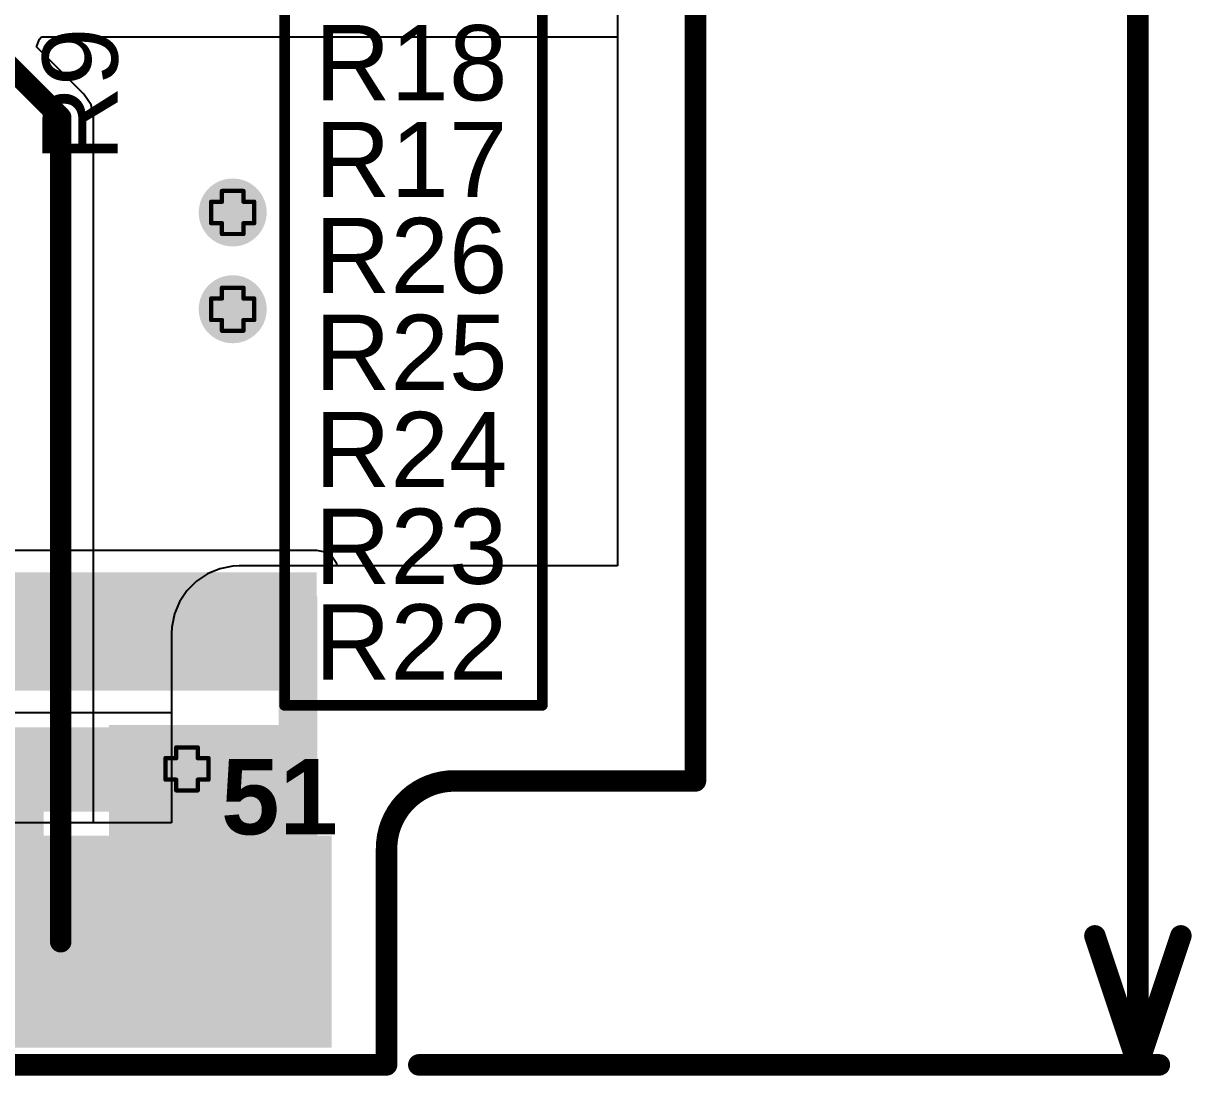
# Model space of a CAD drawing. Header units: inches. Extents: x 0 to 12.8, y -0.1 to 3.5.
# Drawn here: x 0.987 to 1.53, y -0.137 to 0.352 of the extents above; entities that cross this region are included whole.
import ezdxf

# ---------------------------------------------------------------- set-up
doc = ezdxf.new("R2010")
doc.units = ezdxf.units.IN
doc.header["$MEASUREMENT"] = 0
for name, color, linetype in [('Board Outline', 216, 'Continuous'), ('Bottom Layer', 5, 'Continuous'), ('Bottom Paste', 16, 'Continuous'), ('Bottom Solder', 6, 'Continuous'), ('Dimensions', 6, 'Continuous'), ('Drill Drawing', 1, 'Continuous'), ('Top Layer', 1, 'Continuous'), ('Top Overlay', 2, 'Continuous'), ('Top Paste', 8, 'Continuous'), ('Top Solder', 216, 'Continuous'), ('Via Holes', 16, 'Continuous')]:
    doc.layers.add(name, color=color, linetype=linetype)
doc.styles.add('Arial', font='', dxfattribs={"height": 0.2})
doc.styles.add('Arial_Bold', font='', dxfattribs={"height": 0.2})
doc.styles.get('Arial').set_extended_font_data('Arial')
doc.styles.get('Arial_Bold').set_extended_font_data('Arial', bold=True)

# ---------------------------------------------------------------- blocks, each defined once
blk = doc.blocks.new('M____PCIE_P___37')
at = {"layer": 'Bottom Layer'}
for points in [[(0.79134, 0.04528), (0.81496, 0.04528), (0.81496, -0.04528), (0.79134, -0.04528)], [(0.82283, 0.04528), (0.84646, 0.04528), (0.84646, -0.04528), (0.82283, -0.04528)], [(0.85433, 0.04528), (0.87795, 0.04528), (0.87795, -0.04528), (0.85433, -0.04528)], [(0.88583, 0.04528), (0.90945, 0.04528), (0.90945, -0.04528), (0.88583, -0.04528)], [(0.91732, 0.04528), (0.94094, 0.04528), (0.94094, -0.04528), (0.91732, -0.04528)]]:
    blk.add_hatch(color=5, dxfattribs=at).paths.add_polyline_path(points)
at = {"layer": 'Bottom Paste'}
for points in [[(0.79134, 0.04528), (0.81496, 0.04528), (0.81496, -0.04528), (0.79134, -0.04528)], [(0.82283, 0.04528), (0.84646, 0.04528), (0.84646, -0.04528), (0.82283, -0.04528)], [(0.85433, 0.04528), (0.87795, 0.04528), (0.87795, -0.04528), (0.85433, -0.04528)], [(0.88583, 0.04528), (0.90945, 0.04528), (0.90945, -0.04528), (0.88583, -0.04528)], [(0.91732, 0.04528), (0.94094, 0.04528), (0.94094, -0.04528), (0.91732, -0.04528)]]:
    blk.add_hatch(color=16, dxfattribs=at).paths.add_polyline_path(points)
at = {"layer": 'Bottom Solder'}
for points in [[(0.78734, 0.04928), (0.81896, 0.04928), (0.81896, -0.04928), (0.78734, -0.04928)], [(0.81883, 0.04928), (0.85046, 0.04928), (0.85046, -0.04928), (0.81883, -0.04928)], [(0.85033, 0.04928), (0.88195, 0.04928), (0.88195, -0.04928), (0.85033, -0.04928)], [(0.88183, 0.04928), (0.91345, 0.04928), (0.91345, -0.04928), (0.88183, -0.04928)], [(0.91332, 0.04928), (0.94494, 0.04928), (0.94494, -0.04928), (0.91332, -0.04928)]]:
    blk.add_hatch(color=6, dxfattribs=at).paths.add_polyline_path(points)
at = {"layer": 'Top Layer'}
for points in [[(0.83071, -0.04528), (0.80709, -0.04528), (0.80709, 0.04528), (0.83071, 0.04528)], [(0.8622, -0.04528), (0.83858, -0.04528), (0.83858, 0.04528), (0.8622, 0.04528)], [(0.8937, -0.04528), (0.87008, -0.04528), (0.87008, 0.04528), (0.8937, 0.04528)], [(0.9252, -0.04528), (0.90157, -0.04528), (0.90157, 0.04528), (0.9252, 0.04528)]]:
    blk.add_hatch(color=1, dxfattribs=at).paths.add_polyline_path(points)
at = {"layer": 'Top Paste'}
for points in [[(0.83071, -0.04528), (0.80709, -0.04528), (0.80709, 0.04528), (0.83071, 0.04528)], [(0.8622, -0.04528), (0.83858, -0.04528), (0.83858, 0.04528), (0.8622, 0.04528)], [(0.8937, -0.04528), (0.87008, -0.04528), (0.87008, 0.04528), (0.8937, 0.04528)], [(0.9252, -0.04528), (0.90157, -0.04528), (0.90157, 0.04528), (0.9252, 0.04528)]]:
    blk.add_hatch(color=8, dxfattribs=at).paths.add_polyline_path(points)
at = {"layer": 'Top Solder'}
for points in [[(0.80321, -0.04928), (0.77159, -0.04928), (0.77159, 0.04928), (0.80321, 0.04928)], [(0.83471, -0.04928), (0.80309, -0.04928), (0.80309, 0.04928), (0.83471, 0.04928)], [(0.8662, -0.04928), (0.83458, -0.04928), (0.83458, 0.04928), (0.8662, 0.04928)], [(0.8977, -0.04928), (0.86608, -0.04928), (0.86608, 0.04928), (0.8977, 0.04928)], [(0.9292, -0.04928), (0.89757, -0.04928), (0.89757, 0.04928), (0.9292, 0.04928)]]:
    blk.add_hatch(color=216, dxfattribs=at).paths.add_polyline_path(points)
at = {"layer": 'Top Overlay', "const_width": 0.005}
blk.add_lwpolyline([(0.97047, 0.04331, -0.414214), (1.00197, 0.0748)], format="xyb", dxfattribs=at)
at = {"layer": 'Top Overlay', "const_width": 0.0025}
for points in [[(1.00072, 0.0748, 1), (1.00322, 0.0748, 1)], [(0.96922, 0.04331, 1), (0.97172, 0.04331, 1)], [(0.96922, 0.04331, 1), (0.97172, 0.04331, 1)], [(0.96922, -0.05709, 1), (0.97172, -0.05709, 1)], [(0.96922, -0.05709, 1), (0.97172, -0.05709, 1)]]:
    blk.add_lwpolyline(points, format="xyb", close=True, dxfattribs=at)
at = {"layer": 'Top Overlay', "const_width": 0.005}
for points in [[(0.97047, -0.05709), (0.97047, 0.04331)], [(0.34254, -0.05709), (0.97047, -0.05709)]]:
    blk.add_lwpolyline(points, dxfattribs=at)
at = {"layer": 'Top Overlay', "style": 'Arial_Bold'}
blk.add_text('51', height=0.035, rotation=360, dxfattribs=at).set_placement((0.8935, 0.04993))

msp = doc.modelspace()

# ---------------------------------------------------------------- hatches: boundary and pattern name
at = {"layer": 'Bottom Layer'}
h = msp.add_hatch(color=5, dxfattribs=at)
edge = h.paths.add_edge_path()
edge.add_arc((1.08394, 0.26439), 0.01181, 0, 360)
h = msp.add_hatch(color=5, dxfattribs=at)
edge = h.paths.add_edge_path()
edge.add_arc((1.08394, 0.21939), 0.01181, 0, 360)
for points in [[(0.256, 0.042), (1.123, 0.042), (1.123, 0.097), (0.256, 0.097)], [(1.10536, -0.12008), (1.12336, -0.12008), (1.12336, 0.086), (1.10536, 0.086)], [(0.69691, -0.0143), (1.09187, -0.0143), (1.09187, 0.025), (0.69691, 0.025)], [(0.92, -0.12008), (0.996, -0.12008), (0.996, 0.00751), (0.92, 0.00751)], [(1.07387, -0.12008), (1.09187, -0.12008), (1.09187, 0.00751), (1.07387, 0.00751)]]:
    msp.add_hatch(color=5, dxfattribs=at).paths.add_polyline_path(points)
h = msp.add_hatch(color=5, dxfattribs=at)
edge = h.paths.add_edge_path()
edge.add_arc((1.06268, 0.0056), 0.01181, 0, 360)
at = {"layer": 'Bottom Solder'}
h = msp.add_hatch(color=6, dxfattribs=at)
edge = h.paths.add_edge_path()
edge.add_arc((1.08394, 0.26439), 0.01581, 0, 360)
h = msp.add_hatch(color=6, dxfattribs=at)
edge = h.paths.add_edge_path()
edge.add_arc((1.08394, 0.21939), 0.01581, 0, 360)
h = msp.add_hatch(color=6, dxfattribs=at)
edge = h.paths.add_edge_path()
edge.add_arc((1.06268, 0.0056), 0.01581, 0, 360)
at = {"layer": 'Top Layer'}
h = msp.add_hatch(color=1, dxfattribs=at)
edge = h.paths.add_edge_path()
edge.add_arc((1.08394, 0.26439), 0.01181, 0, 360)
h = msp.add_hatch(color=1, dxfattribs=at)
edge = h.paths.add_edge_path()
edge.add_arc((1.08394, 0.21939), 0.01181, 0, 360)
msp.add_hatch(color=1, dxfattribs=at).paths.add_polyline_path([(1.02643, -0.12008), (1.10724, -0.12008), (1.10724, 0.026), (1.02643, 0.026)])
h = msp.add_hatch(color=1, dxfattribs=at)
edge = h.paths.add_edge_path()
edge.add_arc((1.06268, 0.0056), 0.01181, 0, 360)
at = {"layer": 'Top Solder'}
h = msp.add_hatch(color=216, dxfattribs=at)
edge = h.paths.add_edge_path()
edge.add_arc((1.08394, 0.26439), 0.01581, 0, 360)
h = msp.add_hatch(color=216, dxfattribs=at)
edge = h.paths.add_edge_path()
edge.add_arc((1.08394, 0.21939), 0.01581, 0, 360)
h = msp.add_hatch(color=216, dxfattribs=at)
edge = h.paths.add_edge_path()
edge.add_arc((1.06268, 0.0056), 0.01581, 0, 360)
at = {"layer": 'Via Holes'}
h = msp.add_hatch(color=7, dxfattribs=at)
edge = h.paths.add_edge_path()
edge.add_arc((1.08394, 0.26439), 0.00591, 0, 360)
h = msp.add_hatch(color=7, dxfattribs=at)
edge = h.paths.add_edge_path()
edge.add_arc((1.08394, 0.21939), 0.00591, 0, 360)
h = msp.add_hatch(color=7, dxfattribs=at)
edge = h.paths.add_edge_path()
edge.add_arc((1.06268, 0.0056), 0.00591, 0, 360)

# ---------------------------------------------------------------- linework, layer by layer
at = {"layer": 'Board Outline', "const_width": 0.01}
for points in [[(1.29921, 0), (1.29921, 1.95441)], [(1.18701, 0), (1.29921, 0)], [(1.15551, -0.13207), (1.15551, -0.0315)], [(0.52754, -0.13189), (1.15551, -0.13207)]]:
    msp.add_lwpolyline(points, dxfattribs=at)
msp.add_lwpolyline([(1.15551, -0.0315, -0.414214), (1.18701, 0)], format="xyb", dxfattribs=at)
at = {"layer": 'Board Outline', "const_width": 0.005}
for points in [[(1.18451, 0, 1), (1.18951, 0, 1)], [(1.18451, 0, 1), (1.18951, 0, 1)], [(1.29671, 0, 1), (1.30171, 0, 1)], [(1.29671, 0, 1), (1.30171, 0, 1)], [(1.15301, -0.0315, 1), (1.15801, -0.0315, 1)], [(1.15301, -0.0315, 1), (1.15801, -0.0315, 1)], [(1.15301, -0.13207, 1), (1.15801, -0.13207, 1)], [(1.15301, -0.13207, 1), (1.15801, -0.13207, 1)]]:
    msp.add_lwpolyline(points, format="xyb", close=True, dxfattribs=at)
at = {"layer": 'Bottom Layer'}
for p, q in [((1.263, 1.43908), (1.263, 0.1)), ((1.123, 0.1072), (0.93498, 0.1072)), ((1.1269, 0.10642), (1.123, 0.1072)), ((1.13021, 0.10421), (1.1269, 0.10642)), ((1.13242, 0.1009), (1.13021, 0.10421)), ((1.1326, 0.1), (1.13242, 0.1009)), ((1.263, 0.1), (1.1326, 0.1)), ((0.69261, 0.0318), (1.05553, 0.0318)), ((1.05553, 0.0318), (1.05553, -0.01953)), ((1.05553, -0.01953), (0.69261, -0.01953))]:
    msp.add_line(p, q, dxfattribs=at)
at = {"layer": 'Dimensions', "const_width": 0.01}
for points in [[(1.505, -0.13207), (1.505, 0.60926)], [(1.485, -0.07207), (1.505, -0.13207)], [(1.505, -0.13207), (1.525, -0.07207)], [(1.17051, -0.13207), (1.515, -0.13207)]]:
    msp.add_lwpolyline(points, dxfattribs=at)
at = {"layer": 'Dimensions', "const_width": 0.005}
for points in [[(1.4825, -0.07207, 1), (1.4875, -0.07207, 1)], [(1.5225, -0.07207, 1), (1.5275, -0.07207, 1)], [(1.16801, -0.13207, 1), (1.17301, -0.13207, 1)], [(1.5025, -0.13207, 1), (1.5075, -0.13207, 1)], [(1.5025, -0.13207, 1), (1.5075, -0.13207, 1)], [(1.5025, -0.13207, 1), (1.5075, -0.13207, 1)], [(1.5125, -0.13207, 1), (1.5175, -0.13207, 1)]]:
    msp.add_lwpolyline(points, format="xyb", close=True, dxfattribs=at)
at = {"layer": 'Drill Drawing', "const_width": 0.002}
for points in [[(1.07894, 0.26939), (1.07894, 0.27439)], [(1.07894, 0.27439), (1.08894, 0.27439)], [(1.08894, 0.26939), (1.08894, 0.27439)], [(1.07394, 0.25939), (1.07394, 0.26939)], [(1.07394, 0.26939), (1.07894, 0.26939)], [(1.08894, 0.26939), (1.09394, 0.26939)], [(1.09394, 0.25939), (1.09394, 0.26939)], [(1.07394, 0.25939), (1.07894, 0.25939)], [(1.07894, 0.25439), (1.07894, 0.25939)], [(1.08894, 0.25939), (1.09394, 0.25939)], [(1.08894, 0.25439), (1.08894, 0.25939)], [(1.07894, 0.25439), (1.08894, 0.25439)], [(1.07894, 0.22439), (1.07894, 0.22939)], [(1.07894, 0.22939), (1.08894, 0.22939)], [(1.08894, 0.22439), (1.08894, 0.22939)], [(1.07394, 0.21439), (1.07394, 0.22439)], [(1.07394, 0.22439), (1.07894, 0.22439)], [(1.08894, 0.22439), (1.09394, 0.22439)], [(1.09394, 0.21439), (1.09394, 0.22439)], [(1.07394, 0.21439), (1.07894, 0.21439)], [(1.07894, 0.20939), (1.07894, 0.21439)], [(1.08894, 0.21439), (1.09394, 0.21439)], [(1.08894, 0.20939), (1.08894, 0.21439)], [(1.07894, 0.20939), (1.08894, 0.20939)], [(1.05768, 0.0106), (1.05768, 0.0156)], [(1.05768, 0.0156), (1.06768, 0.0156)], [(1.06768, 0.0106), (1.06768, 0.0156)], [(1.05268, 0.0006), (1.05268, 0.0106)], [(1.05268, 0.0106), (1.05768, 0.0106)], [(1.06768, 0.0106), (1.07268, 0.0106)], [(1.07268, 0.0006), (1.07268, 0.0106)], [(1.05268, 0.0006), (1.05768, 0.0006)], [(1.05768, -0.0044), (1.05768, 0.0006)], [(1.06768, 0.0006), (1.07268, 0.0006)], [(1.06768, -0.0044), (1.06768, 0.0006)], [(1.05768, -0.0044), (1.06768, -0.0044)]]:
    msp.add_lwpolyline(points, dxfattribs=at)
at = {"layer": 'Drill Drawing', "const_width": 0.001}
for points in [[(1.07844, 0.27439, 1), (1.07944, 0.27439, 1)], [(1.07844, 0.27439, 1), (1.07944, 0.27439, 1)], [(1.08844, 0.27439, 1), (1.08944, 0.27439, 1)], [(1.08844, 0.27439, 1), (1.08944, 0.27439, 1)], [(1.07344, 0.26939, 1), (1.07444, 0.26939, 1)], [(1.07344, 0.26939, 1), (1.07444, 0.26939, 1)], [(1.07844, 0.26939, 1), (1.07944, 0.26939, 1)], [(1.07844, 0.26939, 1), (1.07944, 0.26939, 1)], [(1.08844, 0.26939, 1), (1.08944, 0.26939, 1)], [(1.08844, 0.26939, 1), (1.08944, 0.26939, 1)], [(1.09344, 0.26939, 1), (1.09444, 0.26939, 1)], [(1.09344, 0.26939, 1), (1.09444, 0.26939, 1)], [(1.07344, 0.25939, 1), (1.07444, 0.25939, 1)], [(1.07344, 0.25939, 1), (1.07444, 0.25939, 1)], [(1.07844, 0.25939, 1), (1.07944, 0.25939, 1)], [(1.07844, 0.25939, 1), (1.07944, 0.25939, 1)], [(1.08844, 0.25939, 1), (1.08944, 0.25939, 1)], [(1.08844, 0.25939, 1), (1.08944, 0.25939, 1)], [(1.09344, 0.25939, 1), (1.09444, 0.25939, 1)], [(1.09344, 0.25939, 1), (1.09444, 0.25939, 1)], [(1.07844, 0.25439, 1), (1.07944, 0.25439, 1)], [(1.07844, 0.25439, 1), (1.07944, 0.25439, 1)], [(1.08844, 0.25439, 1), (1.08944, 0.25439, 1)], [(1.08844, 0.25439, 1), (1.08944, 0.25439, 1)], [(1.07844, 0.22939, 1), (1.07944, 0.22939, 1)], [(1.07844, 0.22939, 1), (1.07944, 0.22939, 1)], [(1.08844, 0.22939, 1), (1.08944, 0.22939, 1)], [(1.08844, 0.22939, 1), (1.08944, 0.22939, 1)], [(1.07344, 0.22439, 1), (1.07444, 0.22439, 1)], [(1.07344, 0.22439, 1), (1.07444, 0.22439, 1)], [(1.07844, 0.22439, 1), (1.07944, 0.22439, 1)], [(1.07844, 0.22439, 1), (1.07944, 0.22439, 1)], [(1.08844, 0.22439, 1), (1.08944, 0.22439, 1)], [(1.08844, 0.22439, 1), (1.08944, 0.22439, 1)], [(1.09344, 0.22439, 1), (1.09444, 0.22439, 1)], [(1.09344, 0.22439, 1), (1.09444, 0.22439, 1)], [(1.07344, 0.21439, 1), (1.07444, 0.21439, 1)], [(1.07344, 0.21439, 1), (1.07444, 0.21439, 1)], [(1.07844, 0.21439, 1), (1.07944, 0.21439, 1)], [(1.07844, 0.21439, 1), (1.07944, 0.21439, 1)], [(1.08844, 0.21439, 1), (1.08944, 0.21439, 1)], [(1.08844, 0.21439, 1), (1.08944, 0.21439, 1)], [(1.09344, 0.21439, 1), (1.09444, 0.21439, 1)], [(1.09344, 0.21439, 1), (1.09444, 0.21439, 1)], [(1.07844, 0.20939, 1), (1.07944, 0.20939, 1)], [(1.07844, 0.20939, 1), (1.07944, 0.20939, 1)], [(1.08844, 0.20939, 1), (1.08944, 0.20939, 1)], [(1.08844, 0.20939, 1), (1.08944, 0.20939, 1)], [(1.05718, 0.0156, 1), (1.05818, 0.0156, 1)], [(1.05718, 0.0156, 1), (1.05818, 0.0156, 1)], [(1.06718, 0.0156, 1), (1.06818, 0.0156, 1)], [(1.06718, 0.0156, 1), (1.06818, 0.0156, 1)], [(1.05218, 0.0106, 1), (1.05318, 0.0106, 1)], [(1.05218, 0.0106, 1), (1.05318, 0.0106, 1)], [(1.05718, 0.0106, 1), (1.05818, 0.0106, 1)], [(1.05718, 0.0106, 1), (1.05818, 0.0106, 1)], [(1.06718, 0.0106, 1), (1.06818, 0.0106, 1)], [(1.06718, 0.0106, 1), (1.06818, 0.0106, 1)], [(1.07218, 0.0106, 1), (1.07318, 0.0106, 1)], [(1.07218, 0.0106, 1), (1.07318, 0.0106, 1)], [(1.05218, 0.0006, 1), (1.05318, 0.0006, 1)], [(1.05218, 0.0006, 1), (1.05318, 0.0006, 1)], [(1.05718, 0.0006, 1), (1.05818, 0.0006, 1)], [(1.05718, 0.0006, 1), (1.05818, 0.0006, 1)], [(1.06718, 0.0006, 1), (1.06818, 0.0006, 1)], [(1.06718, 0.0006, 1), (1.06818, 0.0006, 1)], [(1.07218, 0.0006, 1), (1.07318, 0.0006, 1)], [(1.07218, 0.0006, 1), (1.07318, 0.0006, 1)], [(1.05718, -0.0044, 1), (1.05818, -0.0044, 1)], [(1.05718, -0.0044, 1), (1.05818, -0.0044, 1)], [(1.06718, -0.0044, 1), (1.06818, -0.0044, 1)], [(1.06718, -0.0044, 1), (1.06818, -0.0044, 1)]]:
    msp.add_lwpolyline(points, format="xyb", close=True, dxfattribs=at)
at = {"layer": 'Top Layer'}
for p, q in [((0.9927, 0.3414), (0.99409, 0.34498)), ((0.99409, 0.34498), (0.99504, 0.34613)), ((0.99504, 0.34613), (1.263, 0.34613)), ((1.263, 0.34613), (1.263, 0.1)), ((1.01475, 0.31935), (0.9927, 0.3414)), ((1.01807, 0.31439), (1.01475, 0.31935)), ((1.01923, 0.30854), (1.01807, 0.31439)), ((1.01923, -0.01953), (1.01923, 0.30854)), ((1.07788, 0.09864), (1.07218, 0.09628)), ((1.08394, 0.09985), (1.07788, 0.09864)), ((1.08702, 0.1), (1.08394, 0.09985)), ((1.263, 0.1), (1.08702, 0.1)), ((1.08702, 0.1), (1.08702, 0.1)), ((1.06704, 0.09285), (1.06268, 0.08848)), ((1.07218, 0.09628), (1.06704, 0.09285)), ((1.06268, 0.08848), (1.05925, 0.08335)), ((1.05925, 0.08335), (1.05688, 0.07765)), ((1.05688, 0.07765), (1.05568, 0.07159)), ((1.05568, 0.07159), (1.05553, 0.0685)), ((1.05553, 0.0685), (1.05553, -0.01953)), ((1.05553, -0.01953), (1.01923, -0.01953))]:
    msp.add_line(p, q, dxfattribs=at)
at = {"layer": 'Top Layer', "const_width": 0.01}
for points in [[(0.97106, 0.34142), (1.00394, 0.30854)], [(1.00394, -0.0748), (1.00394, 0.30854)]]:
    msp.add_lwpolyline(points, dxfattribs=at)
at = {"layer": 'Top Layer', "const_width": 0.005}
for points in [[(1.00144, 0.30854, 1), (1.00644, 0.30854, 1)], [(1.00144, 0.30854, 1), (1.00644, 0.30854, 1)], [(1.00144, -0.0748, 1), (1.00644, -0.0748, 1)]]:
    msp.add_lwpolyline(points, format="xyb", close=True, dxfattribs=at)
at = {"layer": 'Top Overlay', "const_width": 0.005}
for points in [[(1.10806, 0.03516), (1.10806, 0.40828)], [(1.22799, 0.03516), (1.22799, 0.40828)], [(1.10806, 0.03516), (1.22799, 0.03516)]]:
    msp.add_lwpolyline(points, dxfattribs=at)
at = {"layer": 'Top Overlay', "const_width": 0.0025}
for points in [[(1.10681, 0.03516, 1), (1.10931, 0.03516, 1)], [(1.10681, 0.03516, 1), (1.10931, 0.03516, 1)], [(1.22674, 0.03516, 1), (1.22924, 0.03516, 1)], [(1.22674, 0.03516, 1), (1.22924, 0.03516, 1)]]:
    msp.add_lwpolyline(points, format="xyb", close=True, dxfattribs=at)

# ---------------------------------------------------------------- block references
msp.add_blockref('M____PCIE_P___37', (0.18504, -0.0748))

# ---------------------------------------------------------------- texts
at = {"layer": 'Top Overlay', "style": 'Arial'}
msp.add_text('R9', height=0.035, rotation=90, dxfattribs=at).set_placement((1.03044, 0.28788))
for s, p in [('R18', (1.12204, 0.31655)), ('R17', (1.12204, 0.27155)), ('R26', (1.12204, 0.22687)), ('R25', (1.12204, 0.18183)), ('R24', (1.12204, 0.13664)), ('R23', (1.12204, 0.09166)), ('R22', (1.12204, 0.04717))]:
    msp.add_text(s, height=0.035, dxfattribs=at).set_placement(p)

doc.saveas('drawing.dxf')
